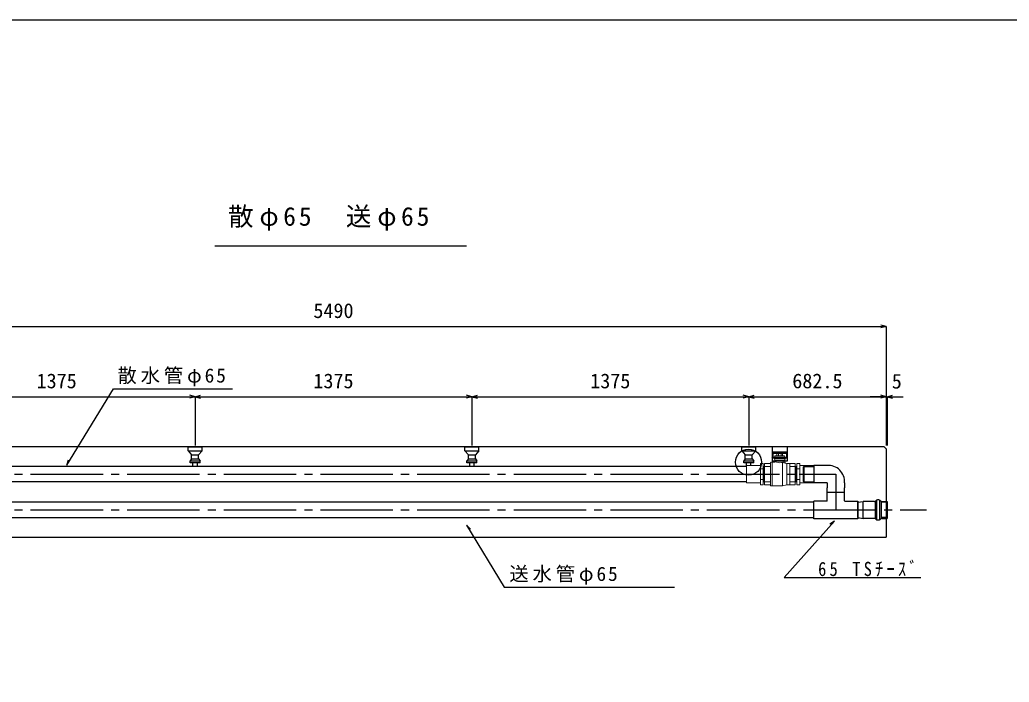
# Model space of a CAD drawing. Units: millimetres, scale not verified. Extents: x -12891 to 18691, y -8159 to 11077.
# Drawn here: x -1568 to 3347, y 4750 to 8041 of the extents above; entities that cross this region are included whole.
import ezdxf
from ezdxf.enums import TextEntityAlignment as Align

# ---------------------------------------------------------------- set-up
doc = ezdxf.new("R2010")
doc.units = ezdxf.units.MM
doc.header["$LTSCALE"] = 40
for name, pattern in [('CHAIN1', [8, 5, -1, 1, -1]), ('CHAIN2', [12, 9, -1, 1, -1]), ('DASHED1', [1.8, 1.2, -0.6])]:
    doc.linetypes.add(name, pattern=pattern)
for name, color, linetype in [('1-0', 7, 'Continuous'), ('1-1_製品図', 3, 'Continuous'), ('1-2_HIVP', 4, 'Continuous'), ('1-4', 7, 'Continuous'), ('1-6', 4, 'Continuous'), ('1-C_加工管', 5, 'Continuous'), ('1-D', 3, 'Continuous'), ('1-F', 7, 'Continuous')]:
    doc.layers.add(name, color=color, linetype=linetype)
doc.layers.add('1-B', color=7, linetype='Continuous', lineweight=18)
doc.styles.add('ＭＳ ゴシック', font='')
doc.styles.get('ＭＳ ゴシック').set_extended_font_data('MS Gothic')

msp = doc.modelspace()

# ---------------------------------------------------------------- linework, layer by layer
at = {"layer": '1-1_製品図'}
for p in [(2735.45, 5909.57), (-2754.55, 5469.57)]:
    msp.add_line(p, (2735.45, 5469.57), dxfattribs=at)
at = {"layer": '1-1_製品図', "color": 7, "linetype": 'CHAIN2'}
for p, q in [((-2954.55, 5783.57), (2475.45, 5783.57)), ((-2954.55, 5605.57), (2935.45, 5605.57))]:
    msp.add_line(p, q, dxfattribs=at)
at = {"layer": '1-1_製品図'}
msp.add_lwpolyline([(2735.45, 5909.57), (2725.45, 5919.57), (-2744.55, 5919.57)], dxfattribs=at)
at = {"layer": '1-2_HIVP', "color": 7}
for p, q in [((-1334.27, 5828.19), (-1102.35, 6206.84)), ((-1102.35, 6206.84), (-511.54, 6206.84)), ((-1334.27, 5828.19), (-1326.32, 5855.04)), ((651.08, 5529.85), (671.3, 5510.49))]:
    msp.add_line(p, q, dxfattribs=at)
at = {"layer": '1-2_HIVP'}
for p, q in [((2041.95, 5821.57), (-2856.55, 5821.57)), ((2041.95, 5745.57), (-2856.55, 5745.57)), ((2375.45, 5643.57), (-2847.55, 5643.57)), ((-2847.55, 5567.57), (2375.45, 5567.57))]:
    msp.add_line(p, q, dxfattribs=at)
at = {"layer": '1-2_HIVP', "color": 7}
msp.add_lwpolyline([(651.08, 5529.85), (838.37, 5221.08), (1683.69, 5221.08)], dxfattribs=at)
at = {"layer": '1-4'}
for p, q in [((-732.05, 5899.57), (-732.05, 5919.57)), ((-732.05, 5919.57), (-662.05, 5919.57)), ((-732.05, 5899.57), (-714.55, 5879.57)), ((-732.05, 5899.57), (-662.05, 5899.57)), ((-662.05, 5899.57), (-679.55, 5879.57)), ((-662.05, 5899.57), (-662.05, 5919.57)), ((642.95, 5899.57), (642.95, 5919.57)), ((642.95, 5919.57), (712.95, 5919.57)), ((642.95, 5899.57), (660.45, 5879.57)), ((642.95, 5899.57), (712.95, 5899.57)), ((712.95, 5899.57), (695.45, 5879.57)), ((712.95, 5899.57), (712.95, 5919.57)), ((2017.95, 5899.57), (2017.95, 5919.57)), ((2017.95, 5919.57), (2087.95, 5919.57)), ((2017.95, 5899.57), (2035.45, 5879.57)), ((2017.95, 5899.57), (2087.95, 5899.57)), ((2087.95, 5899.57), (2070.45, 5879.57)), ((2087.95, 5899.57), (2087.95, 5919.57)), ((-714.55, 5859.57), (-722.05, 5849.57)), ((-722.05, 5849.57), (-672.05, 5849.57)), ((-714.55, 5859.57), (-714.55, 5879.57)), ((-714.55, 5879.57), (-679.55, 5879.57)), ((-714.55, 5859.57), (-679.55, 5859.57)), ((-679.55, 5859.57), (-679.55, 5879.57)), ((-679.55, 5859.57), (-672.05, 5849.57)), ((-672.05, 5839.57), (-672.05, 5849.57)), ((660.45, 5859.57), (652.95, 5849.57)), ((652.95, 5849.57), (702.95, 5849.57)), ((660.45, 5859.57), (660.45, 5879.57)), ((660.45, 5879.57), (695.45, 5879.57)), ((660.45, 5859.57), (695.45, 5859.57)), ((695.45, 5859.57), (695.45, 5879.57)), ((695.45, 5859.57), (702.95, 5849.57)), ((702.95, 5839.57), (702.95, 5849.57)), ((2035.45, 5859.57), (2027.95, 5849.57)), ((2027.95, 5849.57), (2077.95, 5849.57)), ((2035.45, 5859.57), (2035.45, 5879.57)), ((2035.45, 5879.57), (2070.45, 5879.57)), ((2035.45, 5859.57), (2070.45, 5859.57)), ((2070.45, 5859.57), (2070.45, 5879.57)), ((2070.45, 5859.57), (2077.95, 5849.57)), ((2077.95, 5839.57), (2077.95, 5849.57)), ((-708.05, 5821.72), (-708.05, 5839.57)), ((-686.05, 5821.72), (-686.05, 5839.57)), ((666.95, 5821.72), (666.95, 5839.57)), ((688.95, 5821.72), (688.95, 5839.57)), ((2041.95, 5827.07), (2041.95, 5839.57)), ((2063.95, 5827.07), (2063.95, 5839.57))]:
    msp.add_line(p, q, dxfattribs=at)
for points in [[(-672.05, 5839.57), (-722.05, 5839.57), (-722.05, 5849.57)], [(702.95, 5839.57), (652.95, 5839.57), (652.95, 5849.57)], [(2077.95, 5839.57), (2027.95, 5839.57), (2027.95, 5849.57)]]:
    msp.add_lwpolyline(points, dxfattribs=at)
at = {"layer": '1-6'}
for p, q in [((-2754.55, 6516.97), (2735.45, 6516.97)), ((2735.45, 6516.97), (2708.4, 6524.21)), ((2735.45, 6516.97), (2708.4, 6509.72)), ((2735.45, 6516.97), (2735.45, 6167.91)), ((-2072.05, 6167.91), (-697.05, 6167.91)), ((-697.05, 6167.91), (-724.1, 6175.16)), ((-697.05, 6167.91), (-724.1, 6160.67)), ((-697.05, 6167.91), (-670.01, 6175.16)), ((-697.05, 6167.91), (-697.05, 5926.27)), ((-697.05, 6167.91), (677.95, 6167.91)), ((-697.05, 6167.91), (-670.01, 6160.67)), ((677.95, 6167.91), (650.9, 6175.16)), ((677.95, 6167.91), (650.9, 6160.67)), ((677.95, 6167.91), (704.99, 6175.16)), ((677.95, 6167.91), (677.95, 5926.27)), ((677.95, 6167.91), (2052.95, 6167.91)), ((677.95, 6167.91), (704.99, 6160.67)), ((2052.95, 6167.91), (2025.9, 6175.16)), ((2052.95, 6167.91), (2025.9, 6160.67)), ((2052.95, 6167.91), (2079.99, 6175.16)), ((2052.95, 6167.91), (2052.95, 5926.27)), ((2052.95, 6167.91), (2735.45, 6167.91)), ((2052.95, 6167.91), (2079.99, 6160.67)), ((2735.45, 6167.91), (2655.45, 6167.91)), ((2735.45, 6167.91), (2708.4, 6175.16)), ((2735.45, 6167.91), (2708.4, 6175.16)), ((2735.45, 6167.91), (2708.4, 6160.67)), ((2735.45, 6167.91), (2708.4, 6160.67)), ((2735.45, 6167.91), (2735.45, 5926.27)), ((2735.45, 6167.91), (2740.45, 6167.91)), ((2735.45, 6167.91), (2735.45, 5926.27)), ((2740.45, 6167.91), (2767.49, 6175.16)), ((2740.45, 6167.91), (2820.45, 6167.91)), ((2740.45, 6167.91), (2767.49, 6160.67)), ((2740.45, 6167.91), (2740.45, 5926.27))]:
    msp.add_line(p, q, dxfattribs=at)
at = {"layer": '1-B'}
for p, q in [((2180.95, 5860.87), (2182.95, 5873.87)), ((2180.95, 5860.87), (2232.95, 5860.87)), ((2181.95, 5852.87), (2180.95, 5860.87)), ((2181.95, 5852.87), (2231.95, 5852.87)), ((2182.95, 5873.87), (2230.95, 5873.87)), ((2190.95, 5852.87), (2190.95, 5850.57)), ((2198.95, 5888.57), (2198.95, 5885.87)), ((2198.95, 5888.57), (2214.95, 5888.57)), ((2200.02, 5885.87), (2200.02, 5873.87)), ((2200.03, 5888.57), (2200.03, 5885.87)), ((2213.87, 5888.57), (2213.87, 5885.87)), ((2213.88, 5885.87), (2213.88, 5873.87)), ((2214.95, 5888.57), (2214.95, 5885.87)), ((2220.8, 5885.87), (2220.8, 5874.71)), ((2222.95, 5852.87), (2222.95, 5847.9)), ((2232.95, 5860.87), (2230.95, 5873.87)), ((2231.95, 5852.87), (2232.95, 5860.87)), ((2232.45, 5857.07), (2232.45, 5843.06)), ((2110.95, 5836.07), (2124.95, 5836.07)), ((2110.95, 5731.07), (2110.95, 5836.07)), ((2110.95, 5809.82), (2124.95, 5809.82)), ((2124.95, 5836.07), (2124.95, 5731.07)), ((2124.95, 5821.74), (2130.45, 5821.57)), ((2126.31, 5745.44), (2126.31, 5821.7)), ((2128.62, 5745.51), (2128.62, 5821.63)), ((2130.45, 5836.57), (2159.45, 5836.57)), ((2130.45, 5821.84), (2160.95, 5821.84)), ((2160.95, 5839.57), (2160.95, 5727.57)), ((2163.95, 5842.57), (2182.95, 5842.57)), ((2168.45, 5842.57), (2168.45, 5724.57)), ((2219.95, 5839.8), (2219.95, 5724.57)), ((2242.34, 5730.57), (2242.34, 5836.57)), ((2256.45, 5836.57), (2256.45, 5730.57)), ((2256.45, 5821.84), (2283.45, 5821.84)), ((2283.45, 5836.57), (2283.45, 5730.57)), ((2292.45, 5821.74), (2283.45, 5821.46)), ((2284.16, 5821.48), (2284.16, 5745.66)), ((2286.47, 5821.55), (2286.47, 5745.59)), ((2288.78, 5821.63), (2288.78, 5745.51)), ((2291.08, 5821.7), (2291.08, 5745.44)), ((2292.45, 5836.07), (2306.45, 5836.07)), ((2292.45, 5731.07), (2292.45, 5836.07)), ((2306.45, 5809.82), (2292.45, 5809.82)), ((2306.45, 5836.07), (2306.45, 5731.07)), ((2375.45, 5827.07), (2306.45, 5827.07)), ((2110.95, 5757.32), (2124.95, 5757.32)), ((2130.45, 5783.57), (2160.95, 5783.57)), ((2256.45, 5783.57), (2283.45, 5783.57)), ((2306.45, 5757.32), (2292.45, 5757.32)), ((2041.95, 5740.07), (2110.95, 5740.07)), ((2124.95, 5731.07), (2110.95, 5731.07)), ((2124.95, 5745.4), (2130.45, 5745.57)), ((2130.45, 5745.3), (2160.95, 5745.3)), ((2163.95, 5724.57), (2219.95, 5724.57)), ((2256.45, 5745.3), (2283.45, 5745.3)), ((2292.45, 5745.4), (2283.45, 5745.68)), ((2306.45, 5731.07), (2292.45, 5731.07))]:
    msp.add_line(p, q, dxfattribs=at)
for points in [[(2193.09, 5873.87), (2193.09, 5885.87), (2220.8, 5885.87)], [(2041.95, 5740.07), (2041.95, 5827.07), (2110.95, 5827.07)], [(2130.45, 5836.57), (2130.45, 5730.57), (2159.45, 5730.57)], [(2228.88, 5840.18), (2242.34, 5836.57), (2283.45, 5836.57)], [(2375.45, 5827.07), (2375.45, 5740.07), (2306.45, 5740.07)], [(2219.95, 5724.57), (2242.34, 5730.57), (2283.45, 5730.57)]]:
    msp.add_lwpolyline(points, dxfattribs=at)
for centre, radius, start, end in [((2182.95, 5850.57), 8, 270.00002, 0), ((2159.45, 5838.07), 1.5, 270.00002, 0), ((2163.95, 5839.57), 3, 89.99998, 180.00002), ((2208.7, 5912.07), 71.73, 255.66777, 281.45435), ((2230.95, 5847.9), 8, 180.00002, 254.99998), ((2237.45, 5843.06), 5, 180.00004, 254.99999), ((2159.45, 5729.07), 1.5, 0, 89.99998), ((2163.95, 5727.57), 3, 180.00002, 270)]:
    msp.add_arc(centre, radius, start, end, dxfattribs=at)
at = {"layer": '1-C_加工管'}
for p, q in [((2326.86, 5821.57), (2325.45, 5820.16)), ((2325.45, 5746.98), (2325.45, 5820.16)), ((2326.86, 5821.57), (2375.45, 5821.57)), ((2326.86, 5821.57), (2326.86, 5745.57)), ((2441.88, 5827.07), (2375.45, 5827.07)), ((2375.45, 5827.07), (2375.45, 5740.07)), ((2375.45, 5821.57), (2375.45, 5745.57)), ((2325.45, 5746.98), (2326.86, 5745.57)), ((2326.86, 5745.57), (2375.45, 5745.57)), ((2441.88, 5740.07), (2375.45, 5740.07)), ((2441.95, 5740), (2441.95, 5715.57)), ((2441.95, 5650.13), (2441.95, 5715.57)), ((2529.02, 5740.07), (2528.95, 5715.57)), ((2528.95, 5650.13), (2528.95, 5715.57)), ((2441.95, 5694.57), (2528.95, 5694.57)), ((2683.33, 5650.76), (2685.07, 5652.38)), ((2687.95, 5654.26), (2687.95, 5556.88)), ((2699.01, 5655.07), (2691.89, 5655.07)), ((2702.95, 5654.26), (2702.95, 5556.88)), ((2707.57, 5650.76), (2705.83, 5652.38)), ((2375.45, 5562.07), (2375.45, 5649.07)), ((2440.89, 5649.07), (2375.45, 5649.07)), ((2441.95, 5650.13), (2440.89, 5649.07)), ((2528.95, 5650.13), (2530.01, 5649.07)), ((2530.01, 5649.07), (2595.45, 5649.07)), ((2595.45, 5649.07), (2595.45, 5562.07)), ((2595.45, 5567.57), (2595.45, 5643.57)), ((2620.45, 5563.07), (2620.45, 5648.07)), ((2676.51, 5648.07), (2620.45, 5648.07)), ((2680.45, 5648.07), (2680.45, 5563.07)), ((2710.45, 5648.07), (2710.45, 5563.07)), ((2714.39, 5648.07), (2740.45, 5648.07)), ((2740.45, 5648.07), (2740.45, 5563.07)), ((2595.45, 5567.57), (2620.45, 5563.07)), ((2676.51, 5563.07), (2620.45, 5563.07)), ((2683.33, 5560.38), (2685.07, 5558.76)), ((2691.89, 5556.07), (2699.01, 5556.07)), ((2705.83, 5558.76), (2707.57, 5560.38)), ((2714.39, 5563.07), (2740.45, 5563.07))]:
    msp.add_line(p, q, dxfattribs=at)
at = {"layer": '1-C_加工管', "color": 7, "linetype": 'CHAIN1'}
for p, q in [((2303.12, 5783.57), (2485.45, 5783.57)), ((2485.38, 5783.57), (2485.45, 5783.5)), ((2485.45, 5783.5), (2485.45, 5605.57))]:
    msp.add_line(p, q, dxfattribs=at)
at = {"layer": '1-C_加工管', "color": 7}
msp.add_line((2441.95, 5740), (2441.88, 5740.07), dxfattribs=at)
at = {"layer": '1-C_加工管', "color": 7, "linetype": 'DASHED1'}
for p, q in [((2740.45, 5643.57), (2713.45, 5643.57)), ((2740.45, 5567.57), (2713.45, 5567.57))]:
    msp.add_line(p, q, dxfattribs=at)
at = {"layer": '1-C_加工管'}
for points in [[(2595.45, 5649.07), (2595.45, 5562.07), (2375.45, 5562.07)], [(2595.45, 5567.57), (2595.45, 5643.57), (2620.45, 5648.07)]]:
    msp.add_lwpolyline(points, dxfattribs=at)
for centre, radius, start, end in [((2446.93, 5744.99), 82.23, 356.56734, 93.52576), ((2691.89, 5645.07), 10, 90, 133.02498), ((2699.01, 5645.07), 10, 46.97502, 90), ((2676.51, 5658.07), 10, 270, 313.02498), ((2714.39, 5658.07), 10, 226.97502, 270), ((2676.51, 5553.07), 10, 46.97502, 90), ((2691.89, 5566.07), 10, 226.97502, 270), ((2699.01, 5566.07), 10, 270, 313.02498), ((2714.39, 5553.07), 10, 90, 133.02498)]:
    msp.add_arc(centre, radius, start, end, dxfattribs=at)
at = {"layer": '1-D'}
for p, q in [((2244.45, 5919.57), (2169.45, 5919.57)), ((2169.45, 5919.57), (2169.45, 5892.57)), ((2244.45, 5919.57), (2244.45, 5892.57)), ((2169.45, 5892.57), (2172.95, 5888.4)), ((2169.45, 5892.57), (2169.45, 5863.57)), ((2244.45, 5892.57), (2169.45, 5892.57)), ((2169.45, 5875.57), (2169.45, 5848.57)), ((2169.45, 5863.57), (2172.95, 5867.74)), ((2244.45, 5863.57), (2169.45, 5863.57)), ((2244.45, 5848.57), (2169.45, 5848.57)), ((2172.95, 5888.4), (2172.95, 5867.74)), ((2172.95, 5888.4), (2240.95, 5888.4)), ((2172.95, 5867.74), (2240.95, 5867.74)), ((2244.45, 5892.57), (2240.95, 5888.4)), ((2240.95, 5888.4), (2240.95, 5867.74)), ((2244.45, 5863.57), (2240.95, 5867.74)), ((2244.45, 5892.57), (2244.45, 5863.57)), ((2244.45, 5875.57), (2244.45, 5848.57))]:
    msp.add_line(p, q, dxfattribs=at)
at = {"layer": '1-D', "color": 7}
msp.add_line((2228.91, 5269.73), (2907.93, 5269.73), dxfattribs=at)
msp.add_lwpolyline([(2228.91, 5269.73), (2478.62, 5550.1), (2455.22, 5534.72)], dxfattribs=at)
at = {"layer": '1-F', "color": 3}
msp.add_line((-598.99, 6916.77), (650.96, 6916.77), dxfattribs=at)
at = {"layer": '1-F'}
msp.add_lwpolyline([(5640, -8159.45), (-5640, -8159.45), (-5640, 8040.55), (5640, 8040.55)], close=True, dxfattribs=at)
at = {"layer": '1-F', "color": 1}
msp.add_circle((2051.67, 5842.92), 64.9, dxfattribs=at)

# ---------------------------------------------------------------- texts
at = {"layer": '1-0', "char_height": 70.38, "attachment_point": 7, "style": 'ＭＳ ゴシック'}
for s, insert in [('\\T1.2;散水管φ65', (-1082.61, 6219.22)), ('\\T1.39;\\W0.85;65\\~TSﾁｰｽﾞ', (2397.57, 5274.11)), ('\\T1.2;送水管φ65', (863.68, 5233.74))]:
    msp.add_mtext(s, dxfattribs=dict(at, insert=insert))
at = {"layer": '1-6', "style": 'ＭＳ ゴシック'}
for s, p in [('5490', (-109.55, 6536.97)), ('1375', (-1484.55, 6187.91)), ('1375', (-109.55, 6187.91)), ('1375', (1265.45, 6187.91)), ('682.5', (2269.2, 6187.91)), ('5', (2763.22, 6186.46))]:
    msp.add_text(s, height=73.31, dxfattribs=at).set_placement(p, align=Align.BOTTOM_LEFT)
at = {"layer": '1-F', "insert": (-533.59, 6992.12), "char_height": 92.9, "attachment_point": 7, "style": 'ＭＳ ゴシック'}
msp.add_mtext('\\T1.23;散φ65\u3000送φ65', dxfattribs=at)

doc.saveas('drawing.dxf')
